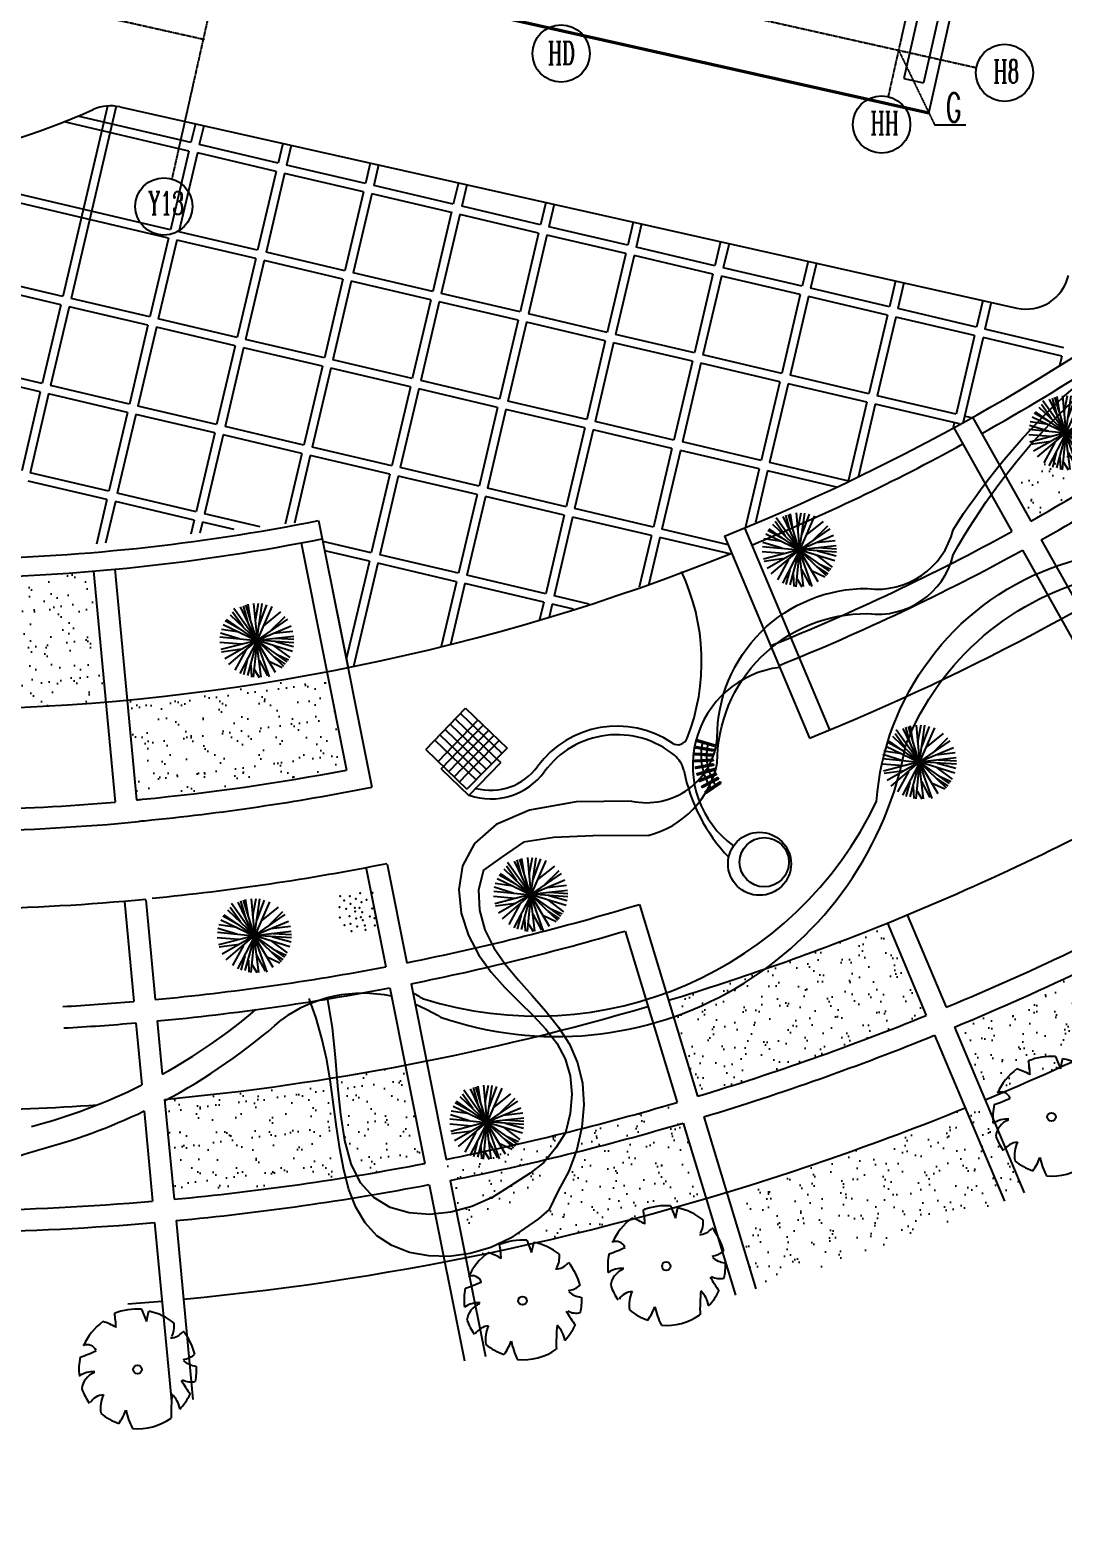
# Model space of a CAD drawing. Header units: millimetres. Extents: x 468001845 to 468595845, y 3387484553 to 3388325553.
# Drawn here: x 468302718 to 468374769, y 3387622576 to 3387727481 of the extents above; entities that cross this region are included whole.
import ezdxf

# ---------------------------------------------------------------- set-up
doc = ezdxf.new("R2010")
doc.units = ezdxf.units.MM
doc.linetypes.add('ACAD_ISO04W100', pattern=[30.5, 24, -3, 0.5, -3])
doc.linetypes.add('CENTER', pattern=[2, 1.25, -0.25, 0.25, -0.25])
for name, color, linetype in [('F-PLANT', 3, 'Continuous'), ('PD', 8, 'Continuous'), ('PUB_DIM', 3, 'Continuous'), ('PUB_TEXT', 7, 'Continuous'), ('ROAD-XING', 1, 'CENTER'), ('屋顶', 7, 'Continuous'), ('道路', 31, 'Continuous'), ('铺地', 41, 'Continuous')]:
    doc.layers.add(name, color=color, linetype=linetype)
doc.styles.add('_TXT', font='SIMPLEX.shx', dxfattribs={"width": 0.6})
doc.styles.add('DIM', font='txt')
doc.styles.add('ROMANC', font='romanc.shx', dxfattribs={"width": 0.8, "bigfont": 'hztxt.shx'})
doc.styles.get("Standard").update_dxf_attribs({"font": 'arial.ttf'})
pattern_1 = [(219.28914, (468340562.4, 3388023787.4), (-1861.4354, 501.6736), [0, -1520, 0, -1700, 0, -1625]), (249.28914, (468340562.4, 3388023787.4), (-3151.916, -1077.98), [0, -820, 0, -1370, 0, -525]), (289.28914, (468340843.5, 3388024984.8), (-717.201, -3030.435), [0, -500, 0, -1800, 0, -2350]), (299.28914, (468340843.5, 3388024984.8), (-1541.455, -2725.991), [0, -250, 0, -1180, 0, -1350])]

# ---------------------------------------------------------------- blocks, each defined once
blk = doc.blocks.new('M_F13')
for p, q in [((-515, 179), (-397, 193)), ((-484, 239), (-484, 239)), ((-397, 193), (-484, 239))]:
    blk.add_line(p, q)
blk.add_circle((-3, 3), 38.2)
for centre, radius, start, end in [((-8, 3), 527, 126.0751, 153.6245), ((-356, 208), 224, 48.5203, 80.5151), ((-8, 3), 532, 89.3321, 114.3856), ((-325, 399), 130, 343.6555, 39.76), ((-175, 449), 193, 352.0775, 26.6128), ((-85, 589), 202, 304.1868, 338.5411), ((-8, 3), 531, 62.8767, 77.7021), ((80, 476), 154, 315.8454, 359.7651), ((-244, 1929), 1632, 285.4397, 290.7099), ((412, 44), 234, 83.5323, 121.6544), ((-8, 3), 523, 31.4098, 49.4752), ((-8, 3), 537, 160.8426, 187.275), ((959, 2091), 1965, 250.0865, 256.3451), ((-8, 3), 534, 340.3307, 19.43), ((-610, -942), 880, 77.3728, 85.4649), ((-5, -500), 587, 134.7782, 147.3315), ((-8, 3), 524, 200.8103, 231.4392), ((358, 465), 656, 266.7455, 282.0146), ((0, -631), 545, 39.6536, 53.993), ((-251, -396), 87.2, 97.741, 188.8107), ((-1350, -519), 1108, 2.9465, 10.9238), ((125, -442), 220, 160.6009, 199.3991), ((100, -357), 178, 186.1912, 248.4952), ((296, -376), 163, 170.6314, 220.6278), ((325, -118), 300, 230.4582, 263.1093), ((-8, 3), 514, 305.394, 326.2464), ((-8, 3), 522, 243.1498, 261.8356), ((-8, 3), 527, 274.7236, 290.3277)]:
    blk.add_arc(centre, radius, start, end)
at = {"width": 0.8, "flags": 9}
for tag, p in [('XSIZE', (-62, 12)), ('YSIZE', (9, 6))]:
    blk.add_attdef(tag, p, '', height=0.2, dxfattribs=at)
blk = doc.blocks.new('402')
for p, q in [((-1460, 2092), (59, 57)), ((-1141, 1683), (-1141, 2290)), ((-1022, 2339), (-3, 71)), ((-547, 1283), (-614, 2492)), ((-526, 2625), (-3, 71)), ((-21, 2571), (0, 100)), ((-12, 1697), (532, 2517)), ((0, 29), (650, 2488)), ((1006, 2365), (0, 29)), ((428, 1626), (817, 2438)), ((654, 1554), (1156, 2294)), ((808, 984), (1308, 2209)), ((-963, 257), (-2294, 1037)), ((-2102, 1407), (-24, 143)), ((-1248, 898), (-1966, 1600)), ((-2, 86), (-1751, 1760)), ((-1188, 1269), (-1579, 2000)), ((0, 29), (1683, 1931)), ((2063, 1500), (36, 71)), ((36, 71), (2287, 1108)), ((1022, 770), (1908, 1701)), ((1176, 599), (2189, 1301)), ((-12, 85), (-2488, 23)), ((-2454, 485), (-12, 85)), ((-1165, 57), (-2427, -479)), ((0, 71), (-2384, -644)), ((-2000, -1413), (-14, 71)), ((-1369, -2013), (-36, 29)), ((-1022, -2197), (-3, 71)), ((-640, -2342), (0, 0)), ((-2, 57), (-203, -2573)), ((0, 85), (613, -2355)), ((0, 57), (241, -2418)), ((12, 85), (1603, -1857)), ((1105, -2167), (24, 72)), ((2063, -1358), (36, 72)), ((48, 71), (2487, 426)), ((2507, -81), (48, 71)), ((1070, 14), (2480, -324)), ((1224, 242), (2407, 786)), ((-1010, -243), (-2198, -1098)), ((-951, -627), (-1834, -1615)), ((677, -713), (1830, -1626)), ((915, -528), (2388, -727)), ((-713, -1012), (-1655, -1792)), ((-511, -1055), (-1135, -2150)), ((-309, -1198), (-401, -2394)), ((143, -1326), (444, -2391)), ((321, -1226), (764, -2313)), ((618, -1126), (1406, -2004))]:
    blk.add_line(p, q)
at = {"linetype": 'Continuous', "style": 'DIM', "flags": 1}
for tag in ['XVALUE', 'YVALUE']:
    blk.add_attdef(tag, (-97621, -67099), '', height=0.02, dxfattribs=at)
blk = doc.blocks.new('LH005')
for p in [(-0.936, 0.176), (-0.63, 0.286), (-0.345, 0.044), (-0.243, 0.242), (-0.019, 0.066), (0.165, 0.176), (-1.221, -0.463), (-1.201, -0.022), (-1.058, -0.221), (-1.058, -0.463), (-0.915, -0.022), (-0.848, -0.426), (-0.752, -0.221), (-0.733, -0.38), (-0.63, -0.022), (-0.549, -0.441), (-0.487, -0.221), (-0.381, -0.38), (-0.354, -0.227), (-0.182, -0.11), (-0.182, -0.463), (-0.019, -0.309), (0.104, -0.132), (0.165, -0.463), (-1.119, -0.772), (-0.848, -0.797), (-0.752, -0.661), (-0.467, -0.772), (-0.12, -0.639), (0.104, -0.86)]:
    blk.add_point(p)

msp = doc.modelspace()

# ---------------------------------------------------------------- hatches: boundary and pattern name
at = {"layer": 'F-PLANT'}
h = msp.add_hatch(dxfattribs=at)
h.set_pattern_fill('AR-SAND', color=256, scale=1000, style=0)
h.set_pattern_definition(pattern_1)
h.paths.add_polyline_path([(468372526.6, 3387693207.9), (468371158.7, 3387695651.7), (468383970.6, 3387705797.5), (468386591.7, 3387702092.2, -0.02634108)])
h = msp.add_hatch(dxfattribs=at)
h.set_pattern_fill('AR-SAND', color=256, scale=1000, style=0)
h.set_pattern_definition([(37.5, (467719588.9, 3384635274.8), (-62.99336, 1926.8238), [0, -1520, 0, -1700, 0, -1625]), (7.5, (467719589, 3384635274.8), (1769.7767, 2822.146), [0, -820, 0, -1370, 0, -525]), (327.5, (467718358.9, 3384635274.8), (3114.1419, 5.65905), [0, -500, 0, -1800, 0, -2350]), (317.5, (467718359, 3384635274.8), (3006.1266, 877.6756), [0, -250, 0, -1180, 0, -1350])])
h.paths.add_polyline_path([(468324097.2, 3387650922.5), (468323893.5, 3387652484.7), (468323674.5, 3387654049.9), (468323630.8, 3387654303.9, -0.01595204), (468312304.1, 3387652857.1, -0.00129696), (468312113.5, 3387652755.7), (468312759.7, 3387645868.9, 0.01623457), (468324738.6, 3387647392.2), (468324596, 3387647929.3), (468324319.9, 3387649393.9)])
h.paths.add_polyline_path([(468325521.6, 3387647519.4, 0.00647885), (468330267, 3387648364.2), (468328898.5, 3387655229.3, -0.00675237), (468324138.2, 3387654386), (468324191.6, 3387653755.6), (468324388.1, 3387651792.1), (468324673.7, 3387649968.4), (468325113.1, 3387648351.8)])
h.paths.add_polyline_path([(468310559.2, 3387673786.2, 0.02276365), (468324793.1, 3387675824.9), (468323424.6, 3387682690.1, -0.02331392), (468309489.8, 3387680715.8), (468310143.8, 3387673746.4, 0.00066026)])
h.paths.add_polyline_path([(468294788.7, 3387680048.2, 0.02189444), (468307995.8, 3387680582.2), (468307139, 3387689712.9, -0.02159455), (468294903.7, 3387689218.3)])
h = msp.add_hatch(dxfattribs=at)
h.set_pattern_fill('AR-SAND', color=256, scale=1000, style=0)
h.set_pattern_definition(pattern_1)
h.paths.add_polyline_path([(468347257.5, 3387659754.7), (468349286.5, 3387653055.2, 0.02275091), (468365236, 3387658697), (468362522.4, 3387665150.3, -0.02262398)])
h.paths.add_polyline_path([(468367205.1, 3387657883.9), (468369337, 3387652813.8, 0.02729115), (468388309.9, 3387661938.7), (468385623.5, 3387666738.2, -0.02726841)])
h = msp.add_hatch(dxfattribs=at)
h.set_pattern_fill('AR-SAND', color=256, scale=1000, style=0)
h.set_pattern_definition(pattern_1)
h.paths.add_polyline_path([(468340851.6, 3387649333.8), (468341181.8, 3387650795.7, 0.00929397), (468347849.3, 3387652625.6), (468349878.4, 3387645925.9, -0.02238685), (468333107.6, 3387641787.2), (468333059, 3387642031), (468333413.5, 3387642078.4), (468334855.5, 3387642498.4), (468336232.6, 3387643145.4), (468338185.9, 3387644498.5), (468338931.5, 3387645162.4), (468339541.2, 3387646400.7), (468339747.3, 3387646789.8, 0.38784709), (468340187.5, 3387646777, 0.02561902), (468339911.7, 3387647100), (468340295.5, 3387647824.3, -0.0004019), (468340295.3, 3387647825.4)])
h.paths.add_polyline_path([(468341739.9, 3387646868.4, 1.00000045), (468341674.5, 3387646590, 1.00000045)], flags=16)
h.paths.add_polyline_path([(468340068, 3387650515.9), (468340067.2, 3387650512.6), (468339524.9, 3387649194), (468338780.5, 3387647941.7), (468337842.1, 3387646794.6), (468336302.1, 3387645526.9), (468335424.5, 3387644968.3), (468334010.9, 3387644347.9), (468332669.2, 3387643986.4), (468331739.1, 3387648652.1, 0.01147308)])
h = msp.add_hatch(dxfattribs=at)
h.set_pattern_fill('AR-SAND', color=256, scale=1000, style=0)
h.set_pattern_definition(pattern_1)
h.paths.add_polyline_path([(468353344.6, 3387639656.2), (468351315.5, 3387646355.7, 0.00970618), (468358441.9, 3387648669.1, 0.01510299), (468369337, 3387652813.8), (468372050.4, 3387646361, -0.02485425)])

# ---------------------------------------------------------------- linework, layer by layer
for p, q in [((468367160.1, 3387699724.4), (468371214.5, 3387692480.9)), ((468368472.4, 3387700451), (468372526.6, 3387693207.9)), ((468322849.3, 3387693245.6), (468324897, 3387682976.8)), ((468352552.8, 3387692729.6), (468358483.6, 3387678625.1)), ((468321631.8, 3387691684), (468324793.1, 3387675824.9)), ((468351163.9, 3387692162.8), (468357095.3, 3387678057)), ((468371947.2, 3387691172), (468384890.8, 3387668047.1)), ((468373259.2, 3387691899), (468379364.5, 3387680991.4)), ((468307139.9, 3387689703.4), (468308652.3, 3387673585.8)), ((468308633.3, 3387689843.5), (468310143.8, 3387673746.4)), ((468323820.5, 3387688377.1), (468326558.6, 3387674640.8)), ((468330315, 3387677270.9), (468333088.5, 3387680153.1)), ((468332761.6, 3387679752.3), (468335644, 3387676978.5)), ((468333088.5, 3387680153.1), (468336006, 3387677345.7)), ((468331187.3, 3387676431.5), (468333960.9, 3387679313.7)), ((468331399.2, 3387675908.1), (468334332.4, 3387678956.2)), ((468331675.6, 3387678650.8), (468334558, 3387675877.1)), ((468331930.3, 3387675716.5), (468334703.9, 3387678598.7)), ((468332037.6, 3387679018), (468334920, 3387676244.2)), ((468332399.6, 3387679385.1), (468335103.4, 3387676783.3)), ((468330951.6, 3387677916.5), (468333834, 3387675142.8)), ((468331313.6, 3387678283.7), (468334196, 3387675509.9)), ((468332301.8, 3387675359), (468335075.3, 3387678241.3)), ((468332673.3, 3387675001.5), (468335446.8, 3387677883.8)), ((468330315, 3387677270.9), (468333197.4, 3387674497.1)), ((468336006, 3387677345.7), (468333197.4, 3387674497.1)), ((468335103.4, 3387676783.3), (468335551, 3387676352.6)), ((468331399.2, 3387675908.1), (468333332.8, 3387674047.4)), ((468333332.8, 3387674047.4), (468335551, 3387676352.6)), ((468310284, 3387672253), (468310286.5, 3387672225.5)), ((468308789.9, 3387672119.1), (468308792.4, 3387672092.3)), ((468327633.8, 3387669247), (468329002.3, 3387662382)), ((468326161.6, 3387668959.7), (468327530.1, 3387662094.5)), ((468309303.8, 3387666642.9), (468309957.8, 3387659673.3)), ((468310797.8, 3387666777), (468311451.8, 3387659807.6)), ((468345228.4, 3387666454.2), (468349286.5, 3387653055.2)), ((468362522.4, 3387665150.3), (468365236, 3387658697)), ((468363910.3, 3387665719.5), (468366623.7, 3387659266.6)), ((468344225.9, 3387664589.3), (468347849.3, 3387652625.6)), ((468329295.5, 3387660911), (468331739.1, 3387648652.1)), ((468327823.3, 3387660623.4), (468330267, 3387648364.2)), ((468310097.9, 3387658179.8), (468310504.6, 3387653846.1)), ((468311591.9, 3387658314.2), (468311940.4, 3387654600.2)), ((468367205.1, 3387657883.9), (468372071.5, 3387646310.7)), ((468365817.5, 3387657314.2), (468370688.8, 3387645729.3)), ((468312105.7, 3387652838.3), (468312759.7, 3387645868.9)), ((468310674.9, 3387652030.8), (468311265.8, 3387645734.1)), ((468349721.3, 3387651619.6), (468353357.6, 3387639613.1)), ((468348284.1, 3387651189.9), (468351922, 3387639178.4)), ((468332032.4, 3387647181.1), (468334483.3, 3387634885.7)), ((468330560.3, 3387646893.1), (468333012.2, 3387634592.5)), ((468311405.9, 3387644240.6), (468312576.3, 3387631768.1)), ((468312899.9, 3387644375.4), (468314070.4, 3387631901.6)), ((468312439.2, 3387633228.9), (468312576.9, 3387631761.5))]:
    msp.add_line(p, q, dxfattribs=at)
for points in [[(468344670.2, 3387673664.2, 0.45338011), (468350651.5, 3387678080.5, -0.41762553), (468361147, 3387688497.6, 0.38151104), (468367107, 3387692590.1, -0.11770674), (468382381.2, 3387707555.2, -3.44173933)], [(468345828.2, 3387671259.6, 0.28850506), (468350655.7, 3387676331, -0.41762553), (468361151.3, 3387686748.1, 0.38151104), (468367111.2, 3387690840.6, -0.13092486), (468382937.4, 3387707258, -3.44173933)], [(468329423.2, 3387660270.2, -0.01430383), (468330104, 3387659884.8, 0.37408958), (468361764.9, 3387673636.6, -0.6367604), (468393844.9, 3387685793.7)], [(468329579.8, 3387659484.9, -0.03645517), (468331354.7, 3387658581.5, 0.46019133), (468363807.5, 3387677578.3, -0.53240788), (468395095.6, 3387684490.4)]]:
    msp.add_lwpolyline(points, format="xyb", dxfattribs=at)
for points in [[(468350456.6, 3387677469.5), (468349257.2, 3387677813.2), (468349289.6, 3387677926.3), (468350489, 3387677582.5)], [(468350358.9, 3387676472.5), (468349112.9, 3387676408.2), (468349106.8, 3387676525.7), (468350352.8, 3387676590)], [(468350354.7, 3387676807.8), (468349109.2, 3387676880.9), (468349116.1, 3387676998.3), (468350361.6, 3387676925.2)], [(468350387.4, 3387677141.4), (468349157.5, 3387677351.2), (468349177.3, 3387677467.1), (468350407.1, 3387677257.4)], [(468350399.9, 3387676139.8), (468349168.6, 3387675938.8), (468349149.7, 3387676054.9), (468350381, 3387676255.9)], [(468350477.4, 3387675813.6), (468349275.6, 3387675478.4), (468349244, 3387675591.7), (468350445.8, 3387675926.9)], [(468350590.2, 3387675497.9), (468349432.6, 3387675032.5), (468349388.7, 3387675141.7), (468350546.3, 3387675607)], [(468350737.1, 3387675196.5), (468349637.7, 3387674606.6), (468349582.1, 3387674710.3), (468350681.4, 3387675300.2)], [(468350916.2, 3387674913.2), (468349888.4, 3387674205.9), (468349821.7, 3387674302.8), (468350849.5, 3387675010.1)]]:
    msp.add_lwpolyline(points, close=True, dxfattribs=at)
for points in [[(468344670.2, 3387673664.2), (468340814.4, 3387673619.8), (468337562.5, 3387673036.8), (468335238.1, 3387672026.4), (468333720.5, 3387670695), (468332889, 3387669148.8), (468332622.9, 3387667493.9), (468332801.7, 3387665836.7), (468333304.5, 3387664283.5), (468334021.7, 3387662915.5), (468334886.5, 3387661715.5), (468335843.2, 3387660641), (468336836, 3387659649.9), (468337809.2, 3387658699.8), (468338706.9, 3387657748.4), (468339473.4, 3387656753.5), (468340052.9, 3387655672.9), (468340400.3, 3387654477.7), (468340513.1, 3387653193.4), (468340399.3, 3387651858.7), (468340067.2, 3387650512.6), (468339399.7, 3387649467.2), (468338559.1, 3387648438), (468337613.3, 3387647681.9), (468335832.5, 3387646537.8)], [(468345828.2, 3387671259.6), (468341975.2, 3387671240.2), (468339262.9, 3387671117.1), (468337140.9, 3387670798.8), (468335649.5, 3387669774.2), (468334347.2, 3387668850.6), (468334001.4, 3387667455.6), (468334064.1, 3387666042.5), (468334448.3, 3387664682.3), (468335071.6, 3387663429.1), (468335868.8, 3387662267.5), (468336779.6, 3387661164.7), (468337743.2, 3387660088.2), (468338699.2, 3387659005.1), (468339586.9, 3387657882.8), (468340345.7, 3387656688.6), (468340915.2, 3387655389.9), (468341246.6, 3387653966.9), (468341339.1, 3387652452.6), (468341203.7, 3387650892.9), (468340851.6, 3387649333.8), (468340293.7, 3387647821), (468339541.2, 3387646400.7), (468338931.5, 3387645162.4), (468338185.9, 3387644498.5)], [(468345828.2, 3387671259.6), (468341975.2, 3387671240.2), (468339262.9, 3387671117.1), (468337140.9, 3387670798.8), (468335649.5, 3387669774.2), (468334347.2, 3387668850.6), (468334001.4, 3387667455.6), (468334064.1, 3387666042.5), (468334448.3, 3387664682.3), (468335071.6, 3387663429.1), (468335868.8, 3387662267.5), (468336779.6, 3387661164.7), (468337743.2, 3387660088.2), (468338699.2, 3387659005.1), (468339586.9, 3387657882.8), (468340345.7, 3387656688.6), (468340915.2, 3387655389.9), (468341246.6, 3387653966.9), (468341339.1, 3387652452.6), (468341203.7, 3387650892.9), (468340851.6, 3387649333.8), (468340293.7, 3387647821), (468339541.2, 3387646400.7), (468338931.5, 3387645162.4), (468338185.9, 3387644498.5)], [(468338185.9, 3387644498.5), (468336232.6, 3387643145.4), (468334855.5, 3387642498.4), (468333413.5, 3387642078.4), (468331954.8, 3387641883.6), (468330527.7, 3387641912.4), (468329180.5, 3387642163.2), (468327961.3, 3387642634.4), (468326918.5, 3387643324.3), (468326086.6, 3387644226.4), (468325445.1, 3387645315), (468324959.6, 3387646559.5), (468324596, 3387647929.3), (468324319.9, 3387649393.9), (468324097.2, 3387650922.5), (468323893.5, 3387652484.7), (468323674.5, 3387654049.9), (468323409.4, 3387655589.7), (468323080.7, 3387657085), (468322674.2, 3387658519.1), (468322175.7, 3387659875.1)], [(468338185.9, 3387644498.5), (468336232.6, 3387643145.4), (468334855.5, 3387642498.4), (468333413.5, 3387642078.4), (468331954.8, 3387641883.6), (468330527.7, 3387641912.4), (468329180.5, 3387642163.2), (468327961.3, 3387642634.4), (468326918.5, 3387643324.3), (468326086.6, 3387644226.4), (468325445.1, 3387645315), (468324959.6, 3387646559.5), (468324596, 3387647929.3), (468324319.9, 3387649393.9), (468324097.2, 3387650922.5), (468323893.5, 3387652484.7), (468323674.5, 3387654049.9), (468323409.4, 3387655589.7), (468323080.7, 3387657085), (468322674.2, 3387658519.1), (468322175.7, 3387659875.1)], [(468335832.5, 3387646537.8), (468334954.8, 3387645979.2), (468333541.3, 3387645358.8), (468332065.5, 3387644961.1), (468330585.1, 3387644806.1), (468329157.8, 3387644913.5), (468327841.4, 3387645303.4), (468326693.4, 3387645995.6), (468325771.5, 3387647009.9), (468325113.1, 3387648351.8), (468324673.7, 3387649968.4), (468324388.1, 3387651792.1), (468324191.6, 3387653755.6), (468324019.1, 3387655791.5), (468323805.7, 3387657832.3), (468323486.4, 3387659810.5), (468323475.7, 3387659850.8)]]:
    msp.add_lwpolyline(points, dxfattribs=at)
for centre, radius, start, end in [((468295297.8, 3387831047.4), 151000, 299.262167, 306.940074), ((468295297.8, 3387831047.4), 149699.5, 291.91236, 306.007229), ((468295297.8, 3387831047.4), 158000, 299.261054, 304.752623), ((468295297.8, 3387831047.4), 159500, 299.260828, 304.757546), ((468295297.8, 3387831047.4), 151000, 292.489265, 298.692994), ((468295297.8, 3387831047.4), 165000, 291.995278, 304.774795), ((468295297.8, 3387831047.4), 140529.1, 270.812383, 281.306382), ((468295297.8, 3387831047.4), 158000, 291.959325, 298.717102), ((468295297.8, 3387831047.4), 141829.6, 270.815692, 281.306372), ((468295297.8, 3387831047.4), 159500, 291.967293, 298.721993), ((468295297.8, 3387831047.4), 151000, 271.216859, 291.920056), ((468334869.9, 3387683401.7), 14697.3, 338.63125, 25.347804), ((468355853.1, 3387676130.4), 6911, 96.918927, 234.044015), ((468343671.3, 3387672017.2), 6876.5, 55.938541, 143.811642), ((468343671.3, 3387672017.2), 6276.5, 50.492748, 143.811642), ((468347909.3, 3387678285.8), 690.2, 235.938541, 339.711646), ((468353594.2, 3387676832.2), 4069.4, 167.556235, 171.965433), ((468353594.2, 3387676832.2), 3684.4, 167.927604, 172.1371), ((468346391.9, 3387675316.7), 2000, 14.499946, 50.492748), ((468353594.2, 3387676832.2), 4069.4, 179.658215, 184.008163), ((468353594.2, 3387676832.2), 4069.4, 173.623046, 178.000917), ((468353594.2, 3387676832.2), 3684.4, 179.974018, 184.11827), ((468353594.2, 3387676832.2), 3684.4, 173.968272, 178.143257), ((468353594.2, 3387676832.2), 3684.4, 185.948574, 190.06621), ((468295297.8, 3387831047.4), 158000, 275.542895, 280.759038), ((468334848.2, 3387678472), 4655.7, 251.215321, 323.811642), ((468334848.2, 3387678472), 4055.7, 255.258761, 323.811642), ((468360204.7, 3387678078.1), 12089.7, 190.776941, 223.619128), ((468353594.2, 3387676832.2), 4069.4, 185.665142, 189.990939), ((468353594.2, 3387676832.2), 4069.4, 191.647614, 195.953239), ((468353594.2, 3387676832.2), 4069.4, 197.609671, 201.899379), ((468353594.2, 3387676832.2), 3684.4, 191.896161, 195.991603), ((468353594.2, 3387676832.2), 3684.4, 197.821192, 201.899114), ((468295297.8, 3387831047.4), 159500, 275.542895, 281.302708), ((468295297.8, 3387831047.4), 159500, 281.302708, 281.302986), ((468353594.2, 3387676832.2), 4069.4, 203.555621, 207.833804), ((468353594.2, 3387676832.2), 4069.4, 209.489923, 213.761165), ((468353594.2, 3387676832.2), 3684.4, 203.72845, 207.79371), ((468353594.2, 3387676832.2), 3684.4, 209.622872, 213.680459), ((468295382.1, 3387831027.6), 158000, 271.184514, 274.817855), ((468295297.8, 3387831047.4), 158000, 275.391576, 275.542895), ((468295297.8, 3387831047.4), 179000, 292.058718, 298.778103), ((468295297.8, 3387831047.4), 159500, 275.391285, 275.542895), ((468295382.1, 3387831027.6), 159500, 271.184408, 275.361799), ((468295297.8, 3387831047.4), 164935.1, 275.542895, 281.302708), ((468295297.8, 3387831047.4), 186000, 292.548923, 298.795368), ((468295382.1, 3387831027.6), 164935.1, 271.184408, 275.361799), ((468295297.8, 3387831047.4), 172000, 281.300578, 286.875577), ((468295297.8, 3387831047.4), 187500, 292.550987, 298.798893), ((468295297.8, 3387831047.4), 173500, 286.875344, 286.875577), ((468295297.8, 3387831047.4), 179000, 286.874562, 292.058718), ((468295297.8, 3387831047.4), 173500, 281.300578, 286.379991), ((468295297.8, 3387831047.4), 172000, 275.389064, 280.800907), ((468295297.8, 3387831047.4), 193000, 292.55826, 298.811399), ((468295297.8, 3387831047.4), 173500, 281.30034, 281.300578), ((468295297.8, 3387831047.4), 172000, 273.231306, 274.889383), ((468295297.8, 3387831047.4), 173500, 275.388816, 280.804992), ((468325939.2, 3387650604.4), 9641.7, 78.020601, 126.047364), ((468292675, 3387689539.7), 39899, 298.872024, 310.282102), ((468295297.8, 3387831047.4), 179000, 275.387955, 286.394422), ((468295297.8, 3387831047.4), 186000, 286.873623, 292.086858), ((468295297.8, 3387831047.4), 173500, 273.231306, 274.893459), ((468292675, 3387689539.7), 41604.3, 297.854191, 311.541591), ((468295297.8, 3387831047.4), 187500, 286.873434, 292.092609), ((468292675, 3387689539.7), 39899, 284.71062, 296.542924), ((468295297.8, 3387831047.4), 179000, 270.889968, 273.876337), ((468295297.8, 3387831047.4), 186000, 281.298525, 286.411552), ((468292675, 3387689539.7), 41604.3, 284.71062, 295.635583), ((468295297.8, 3387831047.4), 193000, 289.097185, 292.112947), ((468295297.8, 3387831047.4), 187500, 281.298329, 286.415071), ((468286853.5, 3387699959.4), 53244.4, 282.263271, 287.924098), ((468295297.8, 3387831047.4), 186000, 275.386928, 280.836464), ((468295297.8, 3387831047.4), 193000, 275.385975, 289.097185), ((468295297.8, 3387831047.4), 187500, 275.386721, 280.839958), ((468295297.8, 3387831047.4), 186000, 270.900632, 274.92486), ((468295297.8, 3387831047.4), 187500, 270.902814, 274.928346), ((468295297.8, 3387831047.4), 193000, 274.229751, 274.940669)]:
    msp.add_arc(centre, radius, start, end, dxfattribs=at)
at = {"layer": 'PD'}
for p, q in [((468308119.6, 3387722178.5), (468304995.5, 3387708886.7)), ((468308731.3, 3387722158.7), (468305579.6, 3387708749.4)), ((468313801.9, 3387719038.3), (468305089.7, 3387721086)), ((468313939.2, 3387719622.4), (468306052.5, 3387721476.1)), ((468314247.2, 3387720933), (468313939.2, 3387719622.4)), ((468314832.7, 3387720801.7), (468314523.2, 3387719485.1)), ((468320023.4, 3387718192.4), (468314523.2, 3387719485.1)), ((468320346, 3387719565.2), (468320023.4, 3387718192.4)), ((468313801.9, 3387719038.3), (468312509.5, 3387713539.5)), ((468314386, 3387718901), (468313093.5, 3387713402.2)), ((468319886.1, 3387717608.3), (468314386, 3387718901)), ((468320931.5, 3387719433.9), (468320607.5, 3387718055.1)), ((468312372.2, 3387712955.4), (468292475.4, 3387717631.9)), ((468312509.5, 3387713539.5), (468293986.9, 3387717893)), ((468319886.1, 3387717608.3), (468318593.7, 3387712109.5)), ((468320470.2, 3387717471), (468319177.7, 3387711972.2)), ((468325970.3, 3387716178.3), (468320470.2, 3387717471)), ((468326107.6, 3387716762.4), (468320607.5, 3387718055.1)), ((468326444.9, 3387718197.4), (468326107.6, 3387716762.4)), ((468327030.3, 3387718066.1), (468326691.7, 3387716625.1)), ((468332242.2, 3387715320.5), (468326691.7, 3387716625.1)), ((468332594.2, 3387716818.3), (468332242.2, 3387715320.5)), ((468333179.7, 3387716686.9), (468332826.2, 3387715183.2)), ((468325970.3, 3387716178.3), (468324677.9, 3387710679.5)), ((468326554.4, 3387716041), (468325261.9, 3387710542.2)), ((468332104.9, 3387714736.4), (468326554.4, 3387716041)), ((468338693, 3387715450.4), (468338326.4, 3387713890.5)), ((468339278.5, 3387715319.1), (468338910.5, 3387713753.2)), ((468332115.4, 3387714781.1), (468330812.5, 3387709237.6)), ((468332689, 3387714599.1), (468331396.5, 3387709100.3)), ((468338189.1, 3387713306.4), (468332689, 3387714599.1)), ((468338326.4, 3387713890.5), (468332826.2, 3387715183.2)), ((468318593.7, 3387712109.5), (468313093.5, 3387713402.2)), ((468338189.1, 3387713306.4), (468336896.7, 3387707807.6)), ((468338773.2, 3387713169.1), (468337480.7, 3387707670.3)), ((468344273.3, 3387711876.4), (468338773.2, 3387713169.1)), ((468344410.6, 3387712460.5), (468338910.5, 3387713753.2)), ((468344791.8, 3387714082.6), (468344410.6, 3387712460.5)), ((468345377.3, 3387713951.3), (468344994.7, 3387712323.2)), ((468312372.2, 3387712955.4), (468311079.7, 3387707456.6)), ((468312956.3, 3387712818.1), (468311663.8, 3387707319.3)), ((468318456.4, 3387711525.4), (468312956.3, 3387712818.1)), ((468350494.8, 3387711030.4), (468344994.7, 3387712323.2)), ((468350890.7, 3387712714.8), (468350494.8, 3387711030.4)), ((468351476.2, 3387712583.5), (468351078.9, 3387710893.1)), ((468318456.4, 3387711525.4), (468317163.9, 3387706026.6)), ((468319040.5, 3387711388.1), (468317748, 3387705889.3)), ((468324540.6, 3387710095.4), (468319040.5, 3387711388.1)), ((468324677.9, 3387710679.5), (468319177.7, 3387711972.2)), ((468344273.3, 3387711876.4), (468342980.9, 3387706377.6)), ((468344857.4, 3387711739.1), (468343564.9, 3387706240.3)), ((468350357.5, 3387710446.3), (468344857.4, 3387711739.1)), ((468356989.5, 3387711347), (468356579, 3387709600.4)), ((468357575, 3387711215.7), (468357163.1, 3387709463.1)), ((468304995.5, 3387708886.7), (468299495.4, 3387710179.4)), ((468324540.6, 3387710095.4), (468323248.2, 3387704596.6)), ((468330812.5, 3387709237.6), (468325261.9, 3387710542.2)), ((468350357.5, 3387710446.3), (468349065.1, 3387704947.5)), ((468350941.6, 3387710309.1), (468349649.1, 3387704810.3)), ((468356441.7, 3387709016.3), (468350941.6, 3387710309.1)), ((468356579, 3387709600.4), (468351078.9, 3387710893.1)), ((468304858.3, 3387708302.6), (468299358.1, 3387709595.3)), ((468325124.7, 3387709958.1), (468323832.2, 3387704459.3)), ((468330675.2, 3387708653.5), (468325124.7, 3387709958.1)), ((468336896.7, 3387707807.6), (468331396.5, 3387709100.3)), ((468356441.7, 3387709016.3), (468355149.3, 3387703517.5)), ((468362663.2, 3387708170.4), (468357163.1, 3387709463.1)), ((468363088.3, 3387709979.2), (468362663.2, 3387708170.4)), ((468363673.8, 3387709847.8), (468363247.3, 3387708033.1)), ((468304858.3, 3387708302.6), (468303565.8, 3387702803.8)), ((468305442.3, 3387708165.3), (468304149.9, 3387702666.5)), ((468310942.5, 3387706872.5), (468305442.3, 3387708165.3)), ((468311079.7, 3387707456.6), (468305579.6, 3387708749.4)), ((468330675.2, 3387708653.5), (468329382.7, 3387703154.7)), ((468331259.3, 3387708516.2), (468329966.8, 3387703017.4)), ((468336759.4, 3387707223.5), (468331259.3, 3387708516.2)), ((468357025.8, 3387708879), (468355733.4, 3387703380.2)), ((468362525.9, 3387707586.3), (468357025.8, 3387708879)), ((468368747.4, 3387706740.4), (468363247.3, 3387708033.1)), ((468369187.1, 3387708611.3), (468368747.4, 3387706740.4)), ((468369772.6, 3387708480), (468369331.5, 3387706603.1)), ((468310942.5, 3387706872.5), (468309650, 3387701373.7)), ((468317163.9, 3387706026.6), (468311663.8, 3387707319.3)), ((468336759.4, 3387707223.5), (468335466.9, 3387701724.7)), ((468337343.5, 3387707086.2), (468336051, 3387701587.4)), ((468342843.6, 3387705793.5), (468337343.5, 3387707086.2)), ((468342980.9, 3387706377.6), (468337480.7, 3387707670.3)), ((468362525.9, 3387707586.3), (468361233.5, 3387702087.5)), ((468363110, 3387707449), (468361817.6, 3387701950.2)), ((468368610.1, 3387706156.3), (468363110, 3387707449)), ((468311526.5, 3387706735.3), (468310234.1, 3387701236.5)), ((468317026.7, 3387705442.5), (468311526.5, 3387706735.3)), ((468323248.2, 3387704596.6), (468317748, 3387705889.3)), ((468349065.1, 3387704947.5), (468343564.9, 3387706240.3)), ((468368610.1, 3387706156.3), (468367317.7, 3387700657.5)), ((468369194.2, 3387706019), (468367804.5, 3387700106.5)), ((468374694.3, 3387704726.3), (468369194.2, 3387706019)), ((468374831.6, 3387705310.3), (468369331.5, 3387706603.1)), ((468317026.7, 3387705442.5), (468315734.2, 3387699943.7)), ((468317610.7, 3387705305.2), (468316318.3, 3387699806.4)), ((468323110.9, 3387704012.5), (468317610.7, 3387705305.2)), ((468342843.6, 3387705793.5), (468341551.2, 3387700294.7)), ((468343427.7, 3387705656.2), (468342135.2, 3387700157.4)), ((468348927.8, 3387704363.5), (468343427.7, 3387705656.2)), ((468355149.3, 3387703517.5), (468349649.1, 3387704810.3)), ((468303565.8, 3387702803.8), (468298065.7, 3387704096.5)), ((468323110.9, 3387704012.5), (468321818.4, 3387698513.7)), ((468323695, 3387703875.2), (468322402.5, 3387698376.4)), ((468329245.5, 3387702570.6), (468323695, 3387703875.2)), ((468329382.7, 3387703154.7), (468323832.2, 3387704459.3)), ((468348927.8, 3387704363.5), (468347635.4, 3387698864.7)), ((468349511.9, 3387704226.2), (468348219.4, 3387698727.4)), ((468355012, 3387702933.4), (468349511.9, 3387704226.2)), ((468374694.3, 3387704726.3), (468374533.4, 3387704041.6)), ((468303428.5, 3387702219.7), (468297928.4, 3387703512.4)), ((468335466.9, 3387701724.7), (468329966.8, 3387703017.4)), ((468355012, 3387702933.4), (468353719.6, 3387697434.6)), ((468355596.1, 3387702796.2), (468354303.6, 3387697297.4)), ((468361096.2, 3387701503.4), (468355596.1, 3387702796.2)), ((468361233.5, 3387702087.5), (468355733.4, 3387703380.2)), ((468303428.5, 3387702219.7), (468302136.1, 3387696720.9)), ((468304012.6, 3387702082.4), (468302720.2, 3387696583.6)), ((468309512.8, 3387700789.7), (468304012.6, 3387702082.4)), ((468309650, 3387701373.7), (468304149.9, 3387702666.5)), ((468329245.5, 3387702570.6), (468327953, 3387697071.8)), ((468329829.5, 3387702433.4), (468328537.1, 3387696934.6)), ((468335329.7, 3387701140.6), (468329829.5, 3387702433.4)), ((468367317.7, 3387700657.5), (468361817.6, 3387701950.2)), ((468309512.8, 3387700789.7), (468308220.3, 3387695290.9)), ((468310096.8, 3387700652.4), (468308804.4, 3387695153.6)), ((468315597, 3387699359.6), (468310096.8, 3387700652.4)), ((468315734.2, 3387699943.7), (468310234.1, 3387701236.5)), ((468335329.7, 3387701140.6), (468334037.2, 3387695641.8)), ((468335913.7, 3387701003.3), (468334621.3, 3387695504.5)), ((468341413.9, 3387699710.6), (468335913.7, 3387701003.3)), ((468341551.2, 3387700294.7), (468336051, 3387701587.4)), ((468361096.2, 3387701503.4), (468359797, 3387695975.6)), ((468361680.3, 3387701366.1), (468360498.3, 3387696337.5)), ((468367565.1, 3387699983), (468361680.3, 3387701366.1)), ((468321818.4, 3387698513.7), (468316318.3, 3387699806.4)), ((468341413.9, 3387699710.6), (468340121.4, 3387694211.8)), ((468341998, 3387699573.3), (468340705.5, 3387694074.5)), ((468347498.1, 3387698280.6), (468341998, 3387699573.3)), ((468347635.4, 3387698864.7), (468342135.2, 3387700157.4)), ((468367180.4, 3387700073.4), (468367103.1, 3387699744.7)), ((468368385.9, 3387700406.4), (468367901.8, 3387700520.2)), ((468315597, 3387699359.6), (468314304.5, 3387693860.8)), ((468316181, 3387699222.4), (468314888.6, 3387693723.6)), ((468321681.2, 3387697929.6), (468316181, 3387699222.4)), ((468353719.6, 3387697434.6), (468348219.4, 3387698727.4)), ((468321681.2, 3387697929.6), (468320522.2, 3387692998.5)), ((468322265.2, 3387697792.3), (468321154.3, 3387693065.6)), ((468327815.8, 3387696487.8), (468322265.2, 3387697792.3)), ((468327953, 3387697071.8), (468322402.5, 3387698376.4)), ((468347498.1, 3387698280.6), (468346205.6, 3387692781.8)), ((468348082.2, 3387698143.3), (468346789.7, 3387692644.5)), ((468353582.3, 3387696850.6), (468348082.2, 3387698143.3)), ((468308220.3, 3387695290.9), (468302720.2, 3387696583.6)), ((468327815.8, 3387696487.8), (468326523.3, 3387690989)), ((468334037.2, 3387695641.8), (468328537.1, 3387696934.6)), ((468353582.3, 3387696850.6), (468352631.3, 3387692804.3)), ((468354166.4, 3387696713.3), (468353318.2, 3387693104.6)), ((468358983.3, 3387695581.1), (468354166.4, 3387696713.3)), ((468359837.7, 3387695996.6), (468354303.6, 3387697297.4)), ((468308083, 3387694706.8), (468302582.9, 3387695999.5)), ((468328399.8, 3387696350.5), (468327107.4, 3387690851.7)), ((468333900, 3387695057.7), (468328399.8, 3387696350.5)), ((468340121.4, 3387694211.8), (468334621.3, 3387695504.5)), ((468308083, 3387694706.8), (468307353, 3387691600.6)), ((468308667.1, 3387694569.5), (468307985.1, 3387691667.7)), ((468314167.2, 3387693276.8), (468308667.1, 3387694569.5)), ((468314304.5, 3387693860.8), (468308804.4, 3387695153.6)), ((468333900, 3387695057.7), (468332607.5, 3387689558.9)), ((468334484, 3387694920.5), (468333191.6, 3387689421.7)), ((468339984.2, 3387693627.7), (468334484, 3387694920.5)), ((468314167.2, 3387693276.8), (468313937.6, 3387692299.6)), ((468318766.3, 3387692812.2), (468314888.6, 3387693723.6)), ((468339984.2, 3387693627.7), (468338691.7, 3387688128.9)), ((468340568.2, 3387693490.4), (468339275.8, 3387687991.6)), ((468346068.4, 3387692197.7), (468340568.2, 3387693490.4)), ((468346205.6, 3387692781.8), (468340705.5, 3387694074.5)), ((468314751.3, 3387693139.5), (468314569.7, 3387692366.7)), ((468316959.8, 3387692620.4), (468314751.3, 3387693139.5)), ((468346068.4, 3387692197.7), (468345219.2, 3387688584.7)), ((468351418.8, 3387691556.5), (468346789.7, 3387692644.5)), ((468326523.3, 3387690989), (468323140.8, 3387691784)), ((468326386, 3387690404.9), (468323269.7, 3387691137.3)), ((468346652.4, 3387692060.4), (468345887.9, 3387688807.4)), ((468351535, 3387690912.8), (468346652.4, 3387692060.4)), ((468326386, 3387690404.9), (468324779.1, 3387683568)), ((468326970.1, 3387690267.6), (468325276.6, 3387683062.2)), ((468332470.2, 3387688974.9), (468326970.1, 3387690267.6)), ((468332607.5, 3387689558.9), (468327107.4, 3387690851.7)), ((468338691.7, 3387688128.9), (468333191.6, 3387689421.7)), ((468332470.2, 3387688974.9), (468331404.6, 3387684440.7)), ((468333054.3, 3387688837.6), (468332056.5, 3387684592.3)), ((468338554.4, 3387687544.8), (468333054.3, 3387688837.6)), ((468341715.5, 3387687418.2), (468339275.8, 3387687991.6)), ((468338554.4, 3387687544.8), (468338262.5, 3387686302.8)), ((468339138.5, 3387687407.6), (468338922.5, 3387686488.3)), ((468340630.3, 3387687056.9), (468339138.5, 3387687407.6))]:
    msp.add_line(p, q, dxfattribs=at)
at = {"layer": 'PUB_DIM', "color": 7, "linetype": 'ACAD_ISO04W100', "ltscale": 0.01}
for p, q in [((468328139.7, 3387786348.4), (468312607.4, 3387717092.8)), ((468374707.2, 3387776929.3), (468362575.6, 3387722836.9)), ((468314907.6, 3387726800.7), (468228541.1, 3387746170.7)), ((468314025.8, 3387737126), (468368728.3, 3387724857.5))]:
    msp.add_line(p, q, dxfattribs=at)
at = {"layer": 'PUB_DIM', "color": 7}
for centre in [(468339762.2, 3387725842.8), (468370695.2, 3387724495.1), (468362120.1, 3387720889.4), (468312052.7, 3387715171.2)]:
    msp.add_circle(centre, 2000, dxfattribs=at)
at = {"layer": 'ROAD-XING', "color": 7, "linetype": 'ACAD_ISO04W100'}
for p, q in [((468363301.7, 3387726074.6), (468365822.5, 3387720859.1)), ((468365822.5, 3387720859.1), (468367986.7, 3387720859.1))]:
    msp.add_line(p, q, dxfattribs=at)
at = {"layer": 'ROAD-XING', "linetype": 'ACAD_ISO04W100', "ltscale": 0.1}
msp.add_arc((468293354.8, 3387823250.9), 220835.3, 183.694605, 309.517902, dxfattribs=at)
at = {"layer": '屋顶'}
for p, q in [((468371111, 3387757239), (468363678.8, 3387724100.3)), ((468372477.1, 3387756932.6), (468365044.8, 3387723793.9)), ((468302937.5, 3387735767.6), (468365407.9, 3387721757)), ((468363678.8, 3387724100.3), (468365044.8, 3387723793.9))]:
    msp.add_line(p, q, dxfattribs=at)
at = {"layer": '屋顶', "color": 7}
for p in [(468373257.7, 3387756757.6), (468302792.3, 3387735697.7)]:
    msp.add_line(p, (468365386, 3387721659.4), dxfattribs=at)
at = {"layer": '道路'}
msp.add_line((468308985.5, 3387722113.1), (468371563.7, 3387708078.3), dxfattribs=at)
for centre, radius, start, end in [((468282998.9, 3387777000.4), 60120, 269.359445, 293.659555), ((468308329, 3387719185.8), 3000, 77.359106, 113.659555), ((468372220.2, 3387711005.6), 3000, 257.359106, 347.359111)]:
    msp.add_arc(centre, radius, start, end, dxfattribs=at)
at = {"layer": '铺地'}
for centre, radius in [((468353607.3, 3387669285.6), 2201.8), ((468353933.7, 3387669394.3), 1719.7)]:
    msp.add_circle(centre, radius, dxfattribs=at)

# ---------------------------------------------------------------- block references
at = {"layer": 'F-PLANT'}
for name, p, xscale, yscale, zscale, rotation in [('402', (468374921.6, 3387699431.1), -1.036546875, 1.036546875, 1.036546875, 211.1446822596767), ('402', (468356334.6, 3387691258.6), -1.036546875, 1.036546875, 1.036546875, 211.1446822596767), ('402', (468318488.8, 3387684938.3), -1.036546875, 1.036546875, 1.036546875, 211.1446822596767), ('402', (468364704.7, 3387676453), -1.036546875, 1.036546875, 1.036546875, 211.1446822596767), ('402', (468337592.1, 3387667198.7), -1.036546875, 1.036546875, 1.036546875, 211.1446822596767), ('402', (468337592.1, 3387667198.7), -1.036546875, 1.036546875, 1.036546875, 211.1446822596767), ('402', (468318318.1, 3387664329.1), -1.036546875, 1.036546875, 1.036546875, 211.1446822596767), ('LH005', (468324773.6, 3387666780), -1859.00042481291, -2195.881096042506, 1859.00042481291, 278.4729523957199), ('M_F13', (468373951.5, 3387651584), 7.799999999999999, 7.799999999999999, 7.799999999999999, 285.0869648758007), ('402', (468334529.4, 3387651305.8), -1.036546875, 1.036546875, 1.036546875, 211.1446822596767), ('402', (468334529.4, 3387651305.8), -1.036546875, 1.036546875, 1.036546875, 211.1446822596767), ('M_F13', (468347083.6, 3387641164.5), 7.799999999999999, 7.799999999999999, 7.799999999999999, 285.0869648758007), ('M_F13', (468337058.3, 3387638760), 7.799999999999999, 7.799999999999999, 7.799999999999999, 285.0869648758007), ('M_F13', (468310190.4, 3387633950.9), 7.799999999999999, 7.799999999999999, 7.799999999999999, 285.0869648758007)]:
    msp.add_blockref(name, p, dxfattribs=dict(at, xscale=xscale, yscale=yscale, zscale=zscale, rotation=rotation))

# ---------------------------------------------------------------- texts
at = {"layer": 'PUB_DIM', "color": 7, "style": 'ROMANC', "width": 0.6}
for s, p in [('HD', (468338835.5, 3387725077.8)), ('H8', (468369918, 3387723804.8)), ('HH', (468361343, 3387720199.2)), ('Y13', (468310948, 3387714601.2))]:
    msp.add_text(s, height=1600, rotation=360, dxfattribs=at).set_placement(p)
at = {"layer": 'PUB_TEXT', "color": 7, "linetype": 'ACAD_ISO04W100', "style": '_TXT', "width": 0.6}
msp.add_text('G', height=2000, rotation=360, dxfattribs=at).set_placement((468366603, 3387721076.5))

doc.saveas('drawing.dxf')
